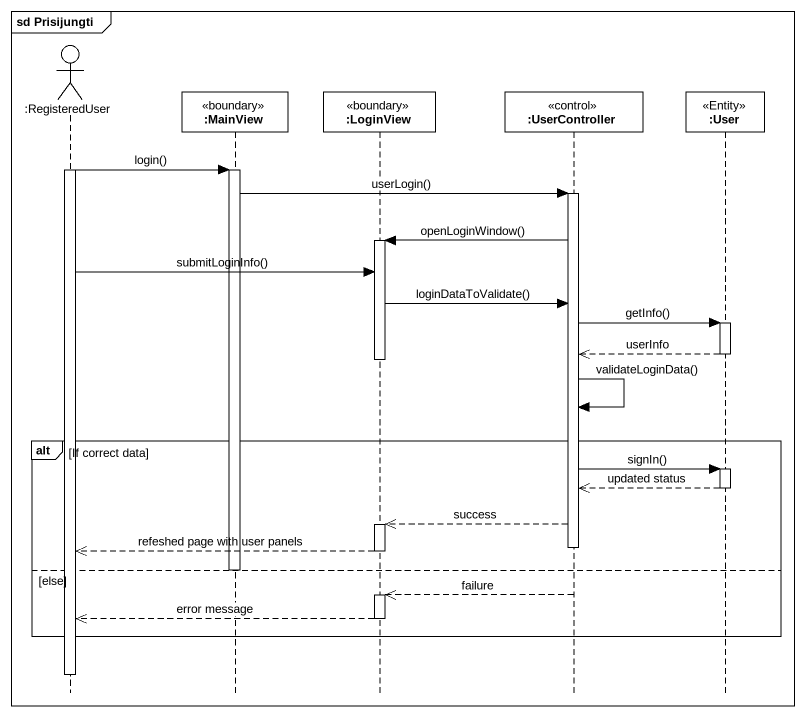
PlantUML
@startuml
mainframe sd Prisijungti
hide footbox
actor ":RegisteredUser" as RegisteredUser
participant ":MainView" as MainView <<boundary>>
participant ":LoginView" as LoginView <<boundary>>
participant ":UserController" as UserController <<control>>
participant ":User" as User <<Entity>>

activate RegisteredUser
RegisteredUser -> MainView : login()
activate MainView
MainView -> UserController : userLogin()
activate UserController
UserController -> LoginView : openLoginWindow()
activate LoginView
RegisteredUser -> LoginView : submitLoginInfo()
LoginView -> UserController : loginDataToValidate()
UserController -> User : getInfo()
activate User
User -->> UserController : userInfo
deactivate User
deactivate LoginView
UserController -> UserController : validateLoginData()
alt If correct data
  UserController -> User : signIn()
  activate User
  User -->> UserController : updated status
  deactivate User
  UserController -->> LoginView : success
  activate LoginView
  deactivate UserController
  LoginView -->> RegisteredUser : refeshed page with user panels
  deactivate LoginView
else else
  deactivate MainView
  UserController -->> LoginView : failure
  activate LoginView
  LoginView -->> RegisteredUser : error message
  deactivate LoginView
end
deactivate RegisteredUser
@enduml
